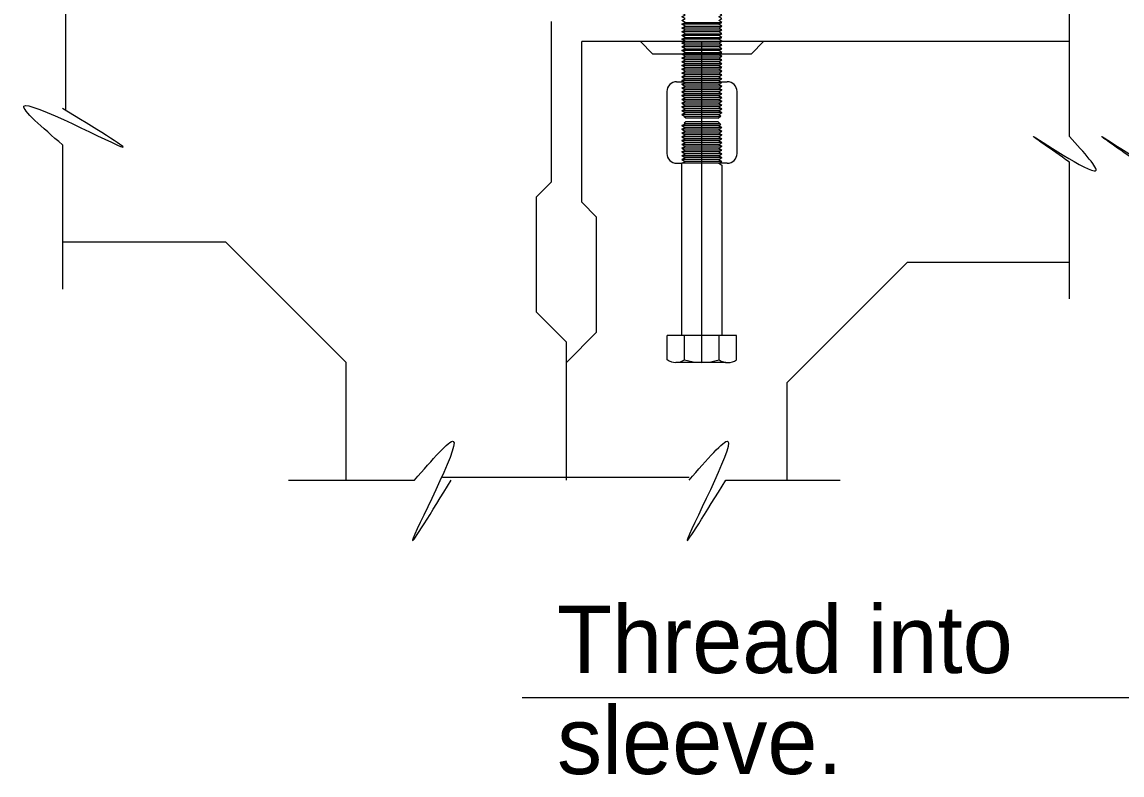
# Model space of a CAD drawing. Extents: x 1157 to 1185.5, y 1000.5 to 1021.5.
# Drawn here: x 1170.911 to 1173.234, y 1008.228 to 1009.819 of the extents above; entities that cross this region are included whole.
import ezdxf

# ---------------------------------------------------------------- set-up
doc = ezdxf.new("R2010")
doc.units = 0
for name, color, linetype in [('01-Slab', 7, 'Continuous'), ('03-Dimensions', 7, 'Continuous'), ('31-Program-Titles', 7, 'Continuous')]:
    doc.layers.add(name, color=color, linetype=linetype)

msp = doc.modelspace()

# ---------------------------------------------------------------- linework, layer by layer
at = {"layer": '01-Slab'}
for p, q in [((1172.0295, 1009.4808), (1172.0295, 1009.8195)), ((1172.0932, 1009.4385), (1172.0932, 1009.7772)), ((1173.1232, 1009.7772), (1172.0932, 1009.7772)), ((1172.0295, 1009.4808), (1171.9978, 1009.4492)), ((1171.9978, 1009.2057), (1171.9978, 1009.4492)), ((1172.0932, 1009.4385), (1172.1248, 1009.4068)), ((1172.1248, 1009.1633), (1172.1248, 1009.4068)), ((1171.3417, 1009.3538), (1170.9969, 1009.3538)), ((1171.5957, 1009.0998), (1171.3417, 1009.3538)), ((1172.527, 1009.0575), (1172.781, 1009.3115)), ((1172.781, 1009.3115), (1173.1232, 1009.3115)), ((1172.0613, 1009.1422), (1171.9978, 1009.2057)), ((1172.0613, 1009.0998), (1172.1248, 1009.1633)), ((1172.0613, 1008.8514), (1172.0613, 1009.1422)), ((1171.5957, 1008.8514), (1171.5957, 1009.0998)), ((1172.527, 1008.8514), (1172.527, 1009.0575))]:
    msp.add_line(p, q, dxfattribs=at)
at = {"layer": '03-Dimensions'}
for p, q in [((1171.0041, 1009.6314), (1171.0041, 1009.8878)), ((1173.1232, 1009.577), (1173.1232, 1009.8661)), ((1172.3826, 1009.8138), (1172.3048, 1009.8138)), ((1172.3826, 1009.8058), (1172.3048, 1009.8058)), ((1172.3117, 1009.8178), (1172.3894, 1009.8178)), ((1172.3117, 1009.8098), (1172.3894, 1009.8098)), ((1172.3117, 1009.8018), (1172.3894, 1009.8018)), ((1172.3826, 1009.7978), (1172.3048, 1009.7978)), ((1172.3826, 1009.7898), (1172.3048, 1009.7898)), ((1172.3826, 1009.7821), (1172.3048, 1009.7821)), ((1172.3117, 1009.7938), (1172.3894, 1009.7938)), ((1172.3117, 1009.7861), (1172.3894, 1009.7861)), ((1172.3117, 1009.7782), (1172.3894, 1009.7782)), ((1172.3471, 1009.0998), (1172.3471, 1009.7772)), ((1172.3826, 1009.7742), (1172.3048, 1009.7742)), ((1172.3826, 1009.7662), (1172.3048, 1009.7662)), ((1172.3826, 1009.7583), (1172.3048, 1009.7583)), ((1172.3117, 1009.7703), (1172.3894, 1009.7703)), ((1172.3117, 1009.7623), (1172.3894, 1009.7623)), ((1172.3117, 1009.7543), (1172.3894, 1009.7543)), ((1172.3826, 1009.7504), (1172.3048, 1009.7504)), ((1172.3826, 1009.7503), (1172.3048, 1009.7503)), ((1172.3826, 1009.7425), (1172.3048, 1009.7425)), ((1172.3826, 1009.7346), (1172.3048, 1009.7346)), ((1172.3894, 1009.7465), (1172.3117, 1009.7465)), ((1172.3894, 1009.7386), (1172.3117, 1009.7386)), ((1172.3894, 1009.7306), (1172.3117, 1009.7306)), ((1172.3826, 1009.7266), (1172.3048, 1009.7266)), ((1172.3826, 1009.7188), (1172.3048, 1009.7188)), ((1172.3826, 1009.7108), (1172.3048, 1009.7108)), ((1172.3894, 1009.7228), (1172.3117, 1009.7228)), ((1172.3894, 1009.7148), (1172.3117, 1009.7148)), ((1172.3894, 1009.7069), (1172.3117, 1009.7069)), ((1172.3826, 1009.7029), (1172.3048, 1009.7029)), ((1172.3826, 1009.6949), (1172.3048, 1009.6949)), ((1172.3826, 1009.687), (1172.3048, 1009.687)), ((1172.3894, 1009.6989), (1172.3117, 1009.6989)), ((1172.3894, 1009.691), (1172.3117, 1009.691)), ((1172.3894, 1009.683), (1172.3117, 1009.683)), ((1172.3826, 1009.679), (1172.3048, 1009.679)), ((1172.3826, 1009.6711), (1172.3048, 1009.6711)), ((1172.3826, 1009.6631), (1172.3048, 1009.6631)), ((1172.3826, 1009.6631), (1172.3048, 1009.6631)), ((1172.3894, 1009.6751), (1172.3117, 1009.6751)), ((1172.3894, 1009.6671), (1172.3117, 1009.6671)), ((1172.3894, 1009.6592), (1172.3117, 1009.6592)), ((1172.3826, 1009.6552), (1172.3048, 1009.6552)), ((1172.3826, 1009.6472), (1172.3048, 1009.6472)), ((1172.3826, 1009.6393), (1172.3048, 1009.6393)), ((1172.3894, 1009.6512), (1172.3117, 1009.6512)), ((1172.3894, 1009.6433), (1172.3117, 1009.6433)), ((1172.3894, 1009.6353), (1172.3117, 1009.6353)), ((1172.3826, 1009.6313), (1172.3048, 1009.6313)), ((1172.3826, 1009.6233), (1172.3048, 1009.6233)), ((1172.3894, 1009.6273), (1172.3117, 1009.6273)), ((1172.3853, 1009.6193), (1172.3117, 1009.6193)), ((1172.3826, 1009.6), (1172.3048, 1009.6)), ((1172.3826, 1009.592), (1172.3048, 1009.592)), ((1172.3853, 1009.6039), (1172.3117, 1009.6039)), ((1172.3894, 1009.596), (1172.3117, 1009.596)), ((1172.3826, 1009.5841), (1172.3048, 1009.5841)), ((1172.3826, 1009.5761), (1172.3048, 1009.5761)), ((1172.3826, 1009.5682), (1172.3048, 1009.5682)), ((1172.3894, 1009.588), (1172.3117, 1009.588)), ((1172.3894, 1009.5801), (1172.3117, 1009.5801)), ((1172.3894, 1009.5721), (1172.3117, 1009.5721)), ((1170.9969, 1009.559), (1170.9969, 1009.2546)), ((1172.3826, 1009.5602), (1172.3048, 1009.5602)), ((1172.3826, 1009.5602), (1172.3048, 1009.5602)), ((1172.3826, 1009.5523), (1172.3048, 1009.5523)), ((1172.3826, 1009.5443), (1172.3048, 1009.5443)), ((1172.3894, 1009.5642), (1172.3117, 1009.5642)), ((1172.3894, 1009.5562), (1172.3117, 1009.5562)), ((1172.3894, 1009.5483), (1172.3117, 1009.5483)), ((1172.3826, 1009.5363), (1172.3048, 1009.5363)), ((1172.3826, 1009.5283), (1172.3048, 1009.5283)), ((1172.3894, 1009.5403), (1172.3117, 1009.5403)), ((1172.3894, 1009.5323), (1172.3117, 1009.5323)), ((1172.3894, 1009.5243), (1172.3117, 1009.5243)), ((1173.1232, 1009.2343), (1173.1232, 1009.5226)), ((1171.4743, 1008.8514), (1171.7404, 1008.8514)), ((1172.3201, 1008.8566), (1171.7992, 1008.8566)), ((1172.3973, 1008.8514), (1172.6393, 1008.8514)), ((1171.9673, 1008.3923), (1173.7604, 1008.3923))]:
    msp.add_line(p, q, dxfattribs=at)
for points in [[(1170.9969, 1009.559), (1170.9153, 1009.6407), (1171.1239, 1009.5545), (1170.9969, 1009.6361)], [(1173.1232, 1009.5226), (1173.0468, 1009.577), (1173.1784, 1009.5044), (1173.1232, 1009.577)], [(1173.2673, 1009.5226), (1173.191, 1009.577), (1173.3226, 1009.5044), (1173.2673, 1009.577)], [(1171.7404, 1008.8514), (1171.8221, 1008.9331), (1171.7359, 1008.7244), (1171.8175, 1008.8514)], [(1172.3201, 1008.8514), (1172.4018, 1008.9331), (1172.3156, 1008.7244), (1172.3973, 1008.8514)]]:
    msp.add_spline(points, degree=3, dxfattribs=at)
at = {"layer": '31-Program-Titles'}
for p, q in [((1172.2172, 1009.7772), (1172.2427, 1009.7516)), ((1172.4771, 1009.7772), (1172.4515, 1009.7516)), ((1172.2427, 1009.7516), (1172.3068, 1009.7516)), ((1172.3846, 1009.7516), (1172.4515, 1009.7516)), ((1172.2937, 1009.6925), (1172.309, 1009.6925)), ((1172.3048, 1009.7029), (1172.3117, 1009.6989)), ((1172.3048, 1009.6949), (1172.3117, 1009.6989)), ((1172.3048, 1009.6949), (1172.3117, 1009.691)), ((1172.3048, 1009.687), (1172.3117, 1009.691)), ((1172.3048, 1009.687), (1172.3117, 1009.683)), ((1172.3048, 1009.679), (1172.3117, 1009.683)), ((1172.3826, 1009.7029), (1172.3894, 1009.6989)), ((1172.3826, 1009.6949), (1172.3894, 1009.6989)), ((1172.3826, 1009.6949), (1172.3894, 1009.691)), ((1172.3826, 1009.687), (1172.3894, 1009.691)), ((1172.3826, 1009.687), (1172.3894, 1009.683)), ((1172.3826, 1009.679), (1172.3894, 1009.683)), ((1172.3868, 1009.6925), (1172.4005, 1009.6925)), ((1172.2729, 1009.6718), (1172.2729, 1009.5411)), ((1172.3048, 1009.679), (1172.3117, 1009.6751)), ((1172.3048, 1009.6711), (1172.3117, 1009.6751)), ((1172.3048, 1009.6711), (1172.3117, 1009.6671)), ((1172.3048, 1009.6631), (1172.3117, 1009.6671)), ((1172.3048, 1009.6631), (1172.3117, 1009.6592)), ((1172.3048, 1009.6552), (1172.3117, 1009.6592)), ((1172.3826, 1009.679), (1172.3894, 1009.6751)), ((1172.3826, 1009.6711), (1172.3894, 1009.6751)), ((1172.3826, 1009.6711), (1172.3894, 1009.6671)), ((1172.3826, 1009.6631), (1172.3894, 1009.6671)), ((1172.3826, 1009.6631), (1172.3894, 1009.6592)), ((1172.3826, 1009.6552), (1172.3894, 1009.6592)), ((1172.4213, 1009.5411), (1172.4213, 1009.6718)), ((1172.3048, 1009.6552), (1172.3117, 1009.6512)), ((1172.3048, 1009.6472), (1172.3117, 1009.6512)), ((1172.3048, 1009.6472), (1172.3117, 1009.6433)), ((1172.3048, 1009.6393), (1172.3117, 1009.6433)), ((1172.3048, 1009.6393), (1172.3117, 1009.6353)), ((1172.3048, 1009.6313), (1172.3117, 1009.6353)), ((1172.3826, 1009.6552), (1172.3894, 1009.6512)), ((1172.3826, 1009.6472), (1172.3894, 1009.6512)), ((1172.3826, 1009.6472), (1172.3894, 1009.6433)), ((1172.3826, 1009.6393), (1172.3894, 1009.6433)), ((1172.3826, 1009.6393), (1172.3894, 1009.6353)), ((1172.3826, 1009.6313), (1172.3894, 1009.6353)), ((1172.3048, 1009.6313), (1172.3117, 1009.6273)), ((1172.3048, 1009.6233), (1172.3117, 1009.6273)), ((1172.3048, 1009.6233), (1172.3117, 1009.6193)), ((1172.3098, 1009.6183), (1172.3117, 1009.6193)), ((1172.3128, 1009.6154), (1172.3098, 1009.6183)), ((1172.3815, 1009.6154), (1172.3128, 1009.6154)), ((1172.3815, 1009.6154), (1172.3869, 1009.6208)), ((1172.3826, 1009.6313), (1172.3894, 1009.6273)), ((1172.3826, 1009.6233), (1172.3894, 1009.6273)), ((1172.3826, 1009.6233), (1172.3869, 1009.6208)), ((1172.3048, 1009.6), (1172.3117, 1009.6039)), ((1172.3048, 1009.6), (1172.3117, 1009.596)), ((1172.3048, 1009.592), (1172.3117, 1009.596)), ((1172.3048, 1009.592), (1172.3117, 1009.588)), ((1172.3128, 1009.6078), (1172.3098, 1009.6049)), ((1172.3098, 1009.6049), (1172.3117, 1009.6039)), ((1172.3815, 1009.6078), (1172.3128, 1009.6078)), ((1172.3815, 1009.6078), (1172.3869, 1009.6024)), ((1172.3826, 1009.6), (1172.3869, 1009.6024)), ((1172.3826, 1009.6), (1172.3894, 1009.596)), ((1172.3826, 1009.592), (1172.3894, 1009.596)), ((1172.3826, 1009.592), (1172.3894, 1009.588)), ((1172.3048, 1009.5841), (1172.3117, 1009.588)), ((1172.3048, 1009.5841), (1172.3117, 1009.5801)), ((1172.3048, 1009.5761), (1172.3117, 1009.5801)), ((1172.3048, 1009.5761), (1172.3117, 1009.5721)), ((1172.3048, 1009.5682), (1172.3117, 1009.5721)), ((1172.3048, 1009.5682), (1172.3117, 1009.5642)), ((1172.3826, 1009.5841), (1172.3894, 1009.588)), ((1172.3826, 1009.5841), (1172.3894, 1009.5801)), ((1172.3826, 1009.5761), (1172.3894, 1009.5801)), ((1172.3826, 1009.5761), (1172.3894, 1009.5721)), ((1172.3826, 1009.5682), (1172.3894, 1009.5721)), ((1172.3826, 1009.5682), (1172.3894, 1009.5642)), ((1172.3048, 1009.5602), (1172.3117, 1009.5642)), ((1172.3048, 1009.5602), (1172.3117, 1009.5562)), ((1172.3048, 1009.5523), (1172.3117, 1009.5562)), ((1172.3048, 1009.5523), (1172.3117, 1009.5483)), ((1172.3048, 1009.5443), (1172.3117, 1009.5483)), ((1172.3048, 1009.5443), (1172.3117, 1009.5403)), ((1172.3826, 1009.5602), (1172.3894, 1009.5642)), ((1172.3826, 1009.5602), (1172.3894, 1009.5562)), ((1172.3826, 1009.5523), (1172.3894, 1009.5562)), ((1172.3826, 1009.5523), (1172.3894, 1009.5483)), ((1172.3826, 1009.5443), (1172.3894, 1009.5483)), ((1172.3826, 1009.5443), (1172.3894, 1009.5403)), ((1172.2937, 1009.5204), (1172.3048, 1009.5204)), ((1172.3048, 1009.5363), (1172.3117, 1009.5403)), ((1172.3048, 1009.5363), (1172.3117, 1009.5323)), ((1172.3048, 1009.5283), (1172.3117, 1009.5323)), ((1172.3048, 1009.5283), (1172.3117, 1009.5243)), ((1172.3048, 1009.5204), (1172.3117, 1009.5243)), ((1172.3048, 1009.1566), (1172.3048, 1009.5204)), ((1172.3826, 1009.5204), (1172.3048, 1009.5204)), ((1172.3826, 1009.5363), (1172.3894, 1009.5403)), ((1172.3826, 1009.5363), (1172.3894, 1009.5323)), ((1172.3826, 1009.5283), (1172.3894, 1009.5323)), ((1172.3826, 1009.5283), (1172.3894, 1009.5243)), ((1172.3826, 1009.5204), (1172.3894, 1009.5243)), ((1172.3826, 1009.5204), (1172.3894, 1009.5164)), ((1172.4005, 1009.5204), (1172.3826, 1009.5204)), ((1172.3894, 1009.5164), (1172.3894, 1009.1566)), ((1172.2738, 1009.1053), (1172.2738, 1009.1566)), ((1172.4202, 1009.1566), (1172.2738, 1009.1566)), ((1172.3105, 1009.1057), (1172.3105, 1009.1566)), ((1172.3837, 1009.1053), (1172.3837, 1009.1566)), ((1172.4202, 1009.1053), (1172.4202, 1009.1566)), ((1172.3973, 1009.0998), (1172.2922, 1009.0998))]:
    msp.add_line(p, q, dxfattribs=at)
for points in [[(1172.3117, 1009.7782), (1172.3048, 1009.7821), (1172.3117, 1009.7861), (1172.3048, 1009.79), (1172.3117, 1009.794), (1172.3048, 1009.7979), (1172.3117, 1009.8019), (1172.3048, 1009.8058), (1172.3117, 1009.8098), (1172.3048, 1009.8138), (1172.3117, 1009.8178), (1172.3048, 1009.8217), (1172.3117, 1009.8257), (1172.3048, 1009.8297), (1172.3117, 1009.8337), (1172.3048, 1009.8375), (1172.3117, 1009.8415), (1172.3048, 1009.8455), (1172.3117, 1009.8495)], [(1172.3894, 1009.7782), (1172.3826, 1009.7821), (1172.3894, 1009.7861), (1172.3826, 1009.79), (1172.3894, 1009.794), (1172.3826, 1009.7979), (1172.3894, 1009.8019), (1172.3826, 1009.8058), (1172.3894, 1009.8098), (1172.3826, 1009.8138), (1172.3894, 1009.8178), (1172.3826, 1009.8217), (1172.3894, 1009.8257), (1172.3826, 1009.8297), (1172.3894, 1009.8337), (1172.3826, 1009.8375), (1172.3894, 1009.8415), (1172.3826, 1009.8455), (1172.3894, 1009.8495)], [(1172.3048, 1009.7029), (1172.3117, 1009.7069), (1172.3048, 1009.7108), (1172.3117, 1009.7148), (1172.3048, 1009.7188), (1172.3117, 1009.7228), (1172.3048, 1009.7266), (1172.3117, 1009.7306), (1172.3048, 1009.7346), (1172.3117, 1009.7386), (1172.3048, 1009.7425), (1172.3117, 1009.7465), (1172.3048, 1009.7504), (1172.3117, 1009.7544), (1172.3048, 1009.7583), (1172.3117, 1009.7623), (1172.3048, 1009.7663), (1172.3117, 1009.7703), (1172.3048, 1009.7742), (1172.3117, 1009.7782)], [(1172.3826, 1009.7029), (1172.3894, 1009.7069), (1172.3826, 1009.7108), (1172.3894, 1009.7148), (1172.3826, 1009.7188), (1172.3894, 1009.7228), (1172.3826, 1009.7266), (1172.3894, 1009.7306), (1172.3826, 1009.7346), (1172.3894, 1009.7386), (1172.3826, 1009.7425), (1172.3894, 1009.7465), (1172.3826, 1009.7504), (1172.3894, 1009.7544), (1172.3826, 1009.7583), (1172.3894, 1009.7623), (1172.3826, 1009.7663), (1172.3894, 1009.7703), (1172.3826, 1009.7742), (1172.3894, 1009.7782)]]:
    msp.add_lwpolyline(points, dxfattribs=at)
for centre, radius, start, end in [((1172.2937, 1009.6718), 0.0207, 90, 180), ((1172.4005, 1009.6718), 0.0207, 0, 90), ((1172.2937, 1009.5411), 0.0207, 180, 270), ((1172.4005, 1009.5411), 0.0207, 270, 0), ((1172.2922, 1009.1316), 0.0318, 234.8303, 304.917), ((1172.3471, 1009.2268), 0.1269, 253.2502, 286.7542), ((1172.402, 1009.1312), 0.0318, 234.8303, 304.917)]:
    msp.add_arc(centre, radius, start, end, dxfattribs=at)

# ---------------------------------------------------------------- texts
at = {"layer": '03-Dimensions'}
for s, p in [('Thread into', (1172.0412, 1008.4438)), ('sleeve.', (1172.0412, 1008.2305))]:
    msp.add_text(s, height=0.14224, dxfattribs=at).set_placement(p)

doc.saveas('drawing.dxf')
